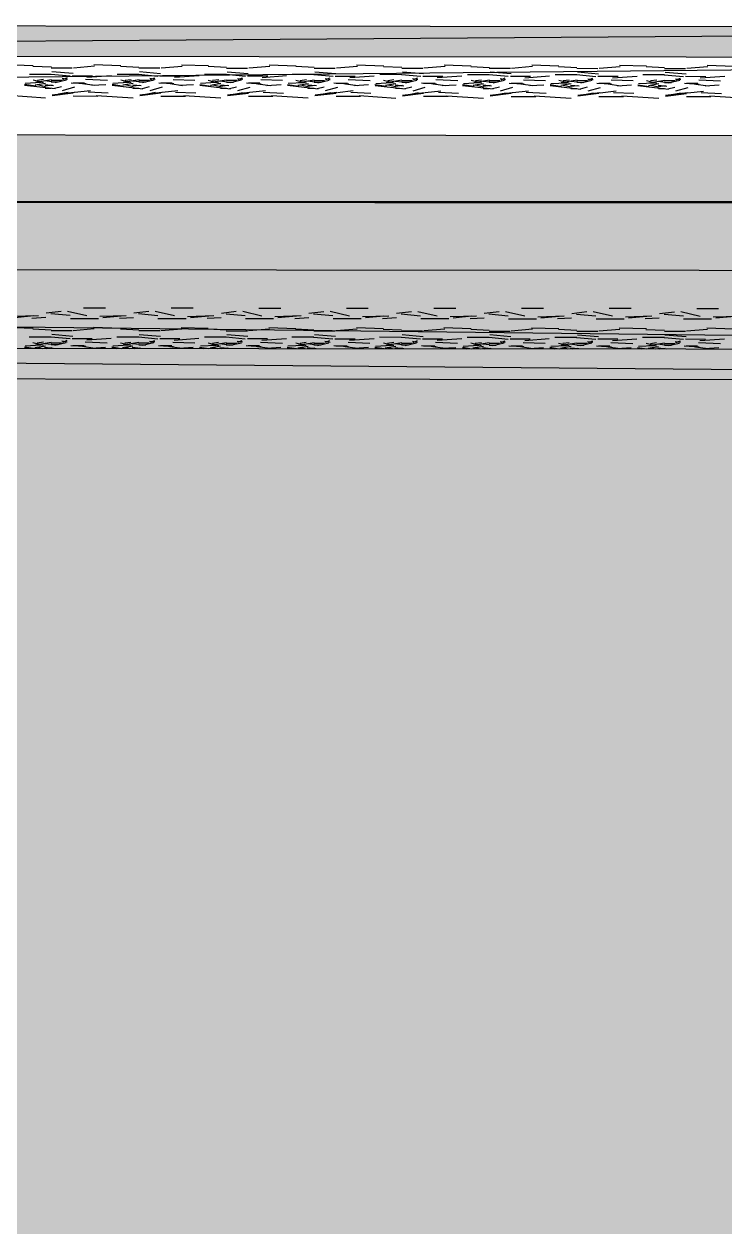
# Model space of a CAD drawing. Extents: x -957 to 3394, y -3 to 3008.
# Drawn here: x 644.29 to 652.28, y 2172.7 to 2186.42 of the extents above; entities that cross this region are included whole.
import ezdxf

# ---------------------------------------------------------------- set-up
doc = ezdxf.new("R2010")
doc.units = 0
doc.header["$MEASUREMENT"] = 0
for name, color, linetype in [('HATCHES', 7, 'CONTINUOUS'), ('PDF_0', 7, 'CONTINUOUS'), ('PDF_GROUND', 7, 'CONTINUOUS')]:
    doc.layers.add(name, color=color, linetype=linetype)

msp = doc.modelspace()

# ---------------------------------------------------------------- hatches: boundary and pattern name
at = {"layer": 'HATCHES'}
h = msp.add_hatch(color=178, dxfattribs=at)
h.dxf.hatch_style = 1
h.paths.add_polyline_path([(423.822, 2184.391), (423.822, 1866.726), (660.591, 1866.726), (660.591, 2184.391)])
h.paths.add_polyline_path([(648.591, 2172.391), (648.591, 1878.726), (435.822, 1878.726), (435.822, 2172.391)], flags=16)

# ---------------------------------------------------------------- linework, layer by layer
at = {"layer": 'PDF_0'}
for points in [[(622.614, 2186.421), (666.447, 2186.383), (622.614, 2186.071)], [(622.61, 2186.071), (666.447, 2186.034), (622.609, 2185.599)], [(644.082, 2185.959), (644.391, 2185.949)], [(644.387, 2185.941), (644.597, 2185.931)], [(644.596, 2185.921), (644.836, 2185.921)], [(644.85, 2185.923), (645.09, 2185.943)], [(645.081, 2185.958), (645.39, 2185.948)], [(645.386, 2185.94), (645.596, 2185.93)], [(645.595, 2185.92), (645.835, 2185.92)], [(645.849, 2185.922), (646.089, 2185.942)], [(646.08, 2185.957), (646.389, 2185.947)], [(646.385, 2185.94), (646.595, 2185.93)], [(646.594, 2185.919), (646.834, 2185.919)], [(646.848, 2185.922), (647.088, 2185.941)], [(647.079, 2185.956), (647.388, 2185.946)], [(647.384, 2185.939), (647.594, 2185.929)], [(647.593, 2185.918), (647.833, 2185.918)], [(647.847, 2185.921), (648.087, 2185.94)], [(648.078, 2185.955), (648.387, 2185.945)], [(648.383, 2185.938), (648.593, 2185.928)], [(648.592, 2185.917), (648.832, 2185.917)], [(648.846, 2185.92), (649.086, 2185.94)], [(649.077, 2185.955), (649.386, 2185.944)], [(649.382, 2185.937), (649.592, 2185.927)], [(649.591, 2185.916), (649.831, 2185.916)], [(649.845, 2185.919), (650.085, 2185.939)], [(650.076, 2185.954), (650.385, 2185.943)], [(650.381, 2185.936), (650.591, 2185.926)], [(650.59, 2185.916), (650.83, 2185.915)], [(650.844, 2185.918), (651.084, 2185.938)], [(651.075, 2185.953), (651.384, 2185.943)], [(651.38, 2185.935), (651.59, 2185.925)], [(651.589, 2185.915), (651.829, 2185.915)], [(651.843, 2185.917), (652.083, 2185.937)], [(652.074, 2185.952), (652.383, 2185.942)], [(644.347, 2185.851), (644.596, 2185.851)], [(644.389, 2185.784), (644.509, 2185.754)], [(644.418, 2185.758), (644.598, 2185.788)], [(644.438, 2185.781), (644.508, 2185.791)], [(644.523, 2185.775), (644.603, 2185.765)], [(644.813, 2185.825), (644.593, 2185.845)], [(644.596, 2185.781), (644.716, 2185.781)], [(644.596, 2185.761), (644.676, 2185.761)], [(644.604, 2185.879), (644.844, 2185.859)], [(644.769, 2185.781), (644.639, 2185.751)], [(644.721, 2185.802), (644.781, 2185.793)], [(644.776, 2185.806), (644.726, 2185.786)], [(644.836, 2185.83), (645.066, 2185.83)], [(644.986, 2185.791), (645.236, 2185.78)], [(645.002, 2185.814), (645.282, 2185.833)], [(645.346, 2185.85), (645.595, 2185.85)], [(645.388, 2185.783), (645.508, 2185.753)], [(645.417, 2185.757), (645.597, 2185.787)], [(645.437, 2185.78), (645.507, 2185.79)], [(645.522, 2185.774), (645.602, 2185.764)], [(645.812, 2185.824), (645.592, 2185.844)], [(645.595, 2185.78), (645.715, 2185.78)], [(645.595, 2185.76), (645.675, 2185.76)], [(645.603, 2185.878), (645.843, 2185.858)], [(645.768, 2185.78), (645.638, 2185.75)], [(645.72, 2185.802), (645.78, 2185.792)], [(645.775, 2185.805), (645.725, 2185.786)], [(645.835, 2185.83), (646.065, 2185.829)], [(645.985, 2185.79), (646.235, 2185.78)], [(646.001, 2185.813), (646.281, 2185.832)], [(646.345, 2185.849), (646.594, 2185.849)], [(646.387, 2185.782), (646.507, 2185.752)], [(646.416, 2185.756), (646.596, 2185.786)], [(646.436, 2185.779), (646.506, 2185.789)], [(646.521, 2185.773), (646.601, 2185.763)], [(646.811, 2185.823), (646.591, 2185.844)], [(646.594, 2185.779), (646.714, 2185.779)], [(646.594, 2185.759), (646.674, 2185.759)], [(646.602, 2185.877), (646.842, 2185.857)], [(646.767, 2185.779), (646.637, 2185.749)], [(646.719, 2185.801), (646.779, 2185.791)], [(646.773, 2185.804), (646.724, 2185.785)], [(646.834, 2185.829), (647.064, 2185.829)], [(646.984, 2185.789), (647.234, 2185.779)], [(647, 2185.812), (647.28, 2185.832)], [(647.344, 2185.848), (647.593, 2185.848)], [(647.386, 2185.782), (647.506, 2185.751)], [(647.415, 2185.755), (647.595, 2185.785)], [(647.435, 2185.778), (647.505, 2185.788)], [(647.52, 2185.772), (647.6, 2185.762)], [(647.81, 2185.822), (647.59, 2185.843)], [(647.593, 2185.778), (647.713, 2185.778)], [(647.593, 2185.758), (647.673, 2185.758)], [(647.601, 2185.876), (647.841, 2185.856)], [(647.766, 2185.778), (647.636, 2185.748)], [(647.718, 2185.8), (647.778, 2185.79)], [(647.772, 2185.804), (647.723, 2185.784)], [(647.833, 2185.828), (648.063, 2185.828)], [(647.983, 2185.788), (648.233, 2185.778)], [(647.999, 2185.811), (648.279, 2185.831)], [(648.343, 2185.848), (648.592, 2185.847)], [(648.385, 2185.781), (648.505, 2185.751)], [(648.414, 2185.755), (648.594, 2185.784)], [(648.434, 2185.777), (648.504, 2185.787)], [(648.519, 2185.771), (648.599, 2185.762)], [(648.809, 2185.822), (648.589, 2185.842)], [(648.592, 2185.777), (648.712, 2185.777)], [(648.6, 2185.875), (648.84, 2185.855)], [(648.765, 2185.777), (648.635, 2185.747)], [(648.717, 2185.799), (648.777, 2185.789)], [(648.771, 2185.803), (648.722, 2185.783)], [(648.832, 2185.827), (649.062, 2185.827)], [(648.982, 2185.787), (649.232, 2185.777)], [(648.998, 2185.81), (649.278, 2185.83)], [(649.342, 2185.847), (649.591, 2185.846)], [(649.384, 2185.78), (649.504, 2185.75)], [(649.413, 2185.754), (649.593, 2185.784)], [(649.433, 2185.776), (649.503, 2185.786)], [(649.518, 2185.771), (649.598, 2185.761)], [(649.808, 2185.821), (649.588, 2185.841)], [(649.591, 2185.777), (649.711, 2185.776)], [(649.599, 2185.875), (649.839, 2185.855)], [(649.764, 2185.776), (649.634, 2185.746)], [(649.716, 2185.798), (649.776, 2185.788)], [(649.77, 2185.802), (649.721, 2185.782)], [(649.831, 2185.826), (650.061, 2185.826)], [(649.981, 2185.786), (650.231, 2185.776)], [(649.997, 2185.809), (650.277, 2185.829)], [(650.341, 2185.846), (650.59, 2185.846)], [(650.383, 2185.779), (650.503, 2185.749)], [(650.412, 2185.753), (650.592, 2185.783)], [(650.432, 2185.776), (650.502, 2185.786)], [(650.517, 2185.77), (650.597, 2185.76)], [(650.807, 2185.82), (650.587, 2185.84)], [(650.59, 2185.776), (650.71, 2185.776)], [(650.598, 2185.874), (650.838, 2185.854)], [(650.763, 2185.776), (650.633, 2185.745)], [(650.715, 2185.797), (650.775, 2185.787)], [(650.769, 2185.801), (650.72, 2185.781)], [(650.83, 2185.825), (651.06, 2185.825)], [(650.98, 2185.786), (651.23, 2185.775)], [(650.996, 2185.809), (651.276, 2185.828)], [(651.34, 2185.845), (651.589, 2185.845)], [(651.382, 2185.778), (651.502, 2185.748)], [(651.411, 2185.752), (651.591, 2185.782)], [(651.431, 2185.775), (651.501, 2185.785)], [(651.516, 2185.769), (651.596, 2185.759)], [(651.806, 2185.819), (651.586, 2185.839)], [(651.589, 2185.775), (651.709, 2185.775)], [(651.597, 2185.873), (651.837, 2185.853)], [(651.762, 2185.775), (651.632, 2185.745)], [(651.714, 2185.796), (651.774, 2185.787)], [(651.768, 2185.8), (651.719, 2185.78)], [(651.829, 2185.825), (652.059, 2185.824)], [(651.979, 2185.785), (652.229, 2185.774)], [(651.995, 2185.808), (652.275, 2185.827)], [(644.291, 2185.735), (644.421, 2185.715)], [(644.292, 2185.724), (644.641, 2185.684)], [(644.3, 2185.748), (644.48, 2185.758)], [(644.412, 2185.727), (644.532, 2185.747)], [(644.44, 2185.731), (644.53, 2185.71)], [(644.522, 2185.73), (644.622, 2185.72)], [(644.526, 2185.716), (644.606, 2185.726)], [(644.526, 2185.691), (644.596, 2185.691)], [(644.606, 2185.606), (644.846, 2185.636)], [(644.607, 2185.615), (644.857, 2185.644)], [(644.712, 2185.704), (644.632, 2185.684)], [(644.677, 2185.623), (644.787, 2185.643)], [(644.725, 2185.664), (644.865, 2185.704)], [(644.823, 2185.752), (644.993, 2185.742)], [(644.846, 2185.751), (644.976, 2185.751)], [(644.862, 2185.643), (645.042, 2185.663)], [(644.954, 2185.742), (645.094, 2185.722)], [(645.015, 2185.646), (645.245, 2185.636)], [(645.058, 2185.722), (645.218, 2185.732)], [(645.29, 2185.734), (645.42, 2185.714)], [(645.291, 2185.723), (645.64, 2185.683)], [(645.299, 2185.747), (645.479, 2185.757)], [(645.411, 2185.726), (645.531, 2185.746)], [(645.439, 2185.73), (645.529, 2185.71)], [(645.521, 2185.729), (645.621, 2185.719)], [(645.525, 2185.715), (645.605, 2185.725)], [(645.525, 2185.69), (645.595, 2185.69)], [(645.605, 2185.605), (645.845, 2185.635)], [(645.606, 2185.614), (645.856, 2185.644)], [(645.711, 2185.703), (645.631, 2185.683)], [(645.676, 2185.622), (645.786, 2185.642)], [(645.724, 2185.663), (645.864, 2185.703)], [(645.822, 2185.751), (645.992, 2185.741)], [(645.845, 2185.75), (645.975, 2185.75)], [(645.861, 2185.643), (646.041, 2185.662)], [(645.953, 2185.741), (646.093, 2185.721)], [(646.014, 2185.645), (646.244, 2185.635)], [(646.057, 2185.722), (646.217, 2185.731)], [(646.289, 2185.733), (646.419, 2185.713)], [(646.29, 2185.723), (646.639, 2185.682)], [(646.298, 2185.746), (646.478, 2185.756)], [(646.41, 2185.725), (646.53, 2185.745)], [(646.438, 2185.729), (646.528, 2185.709)], [(646.52, 2185.729), (646.62, 2185.718)], [(646.524, 2185.714), (646.604, 2185.724)], [(646.524, 2185.689), (646.594, 2185.689)], [(646.604, 2185.605), (646.844, 2185.634)], [(646.605, 2185.613), (646.855, 2185.643)], [(646.71, 2185.702), (646.63, 2185.682)], [(646.675, 2185.621), (646.785, 2185.641)], [(646.723, 2185.662), (646.863, 2185.702)], [(646.821, 2185.75), (646.991, 2185.74)], [(646.844, 2185.749), (646.974, 2185.749)], [(646.86, 2185.642), (647.04, 2185.661)], [(646.952, 2185.74), (647.092, 2185.72)], [(647.013, 2185.645), (647.243, 2185.634)], [(647.056, 2185.721), (647.216, 2185.731)], [(647.288, 2185.732), (647.418, 2185.712)], [(647.289, 2185.722), (647.638, 2185.681)], [(647.297, 2185.745), (647.477, 2185.755)], [(647.409, 2185.724), (647.528, 2185.744)], [(647.437, 2185.728), (647.527, 2185.708)], [(647.519, 2185.728), (647.619, 2185.718)], [(647.523, 2185.714), (647.603, 2185.724)], [(647.523, 2185.688), (647.593, 2185.688)], [(647.603, 2185.604), (647.843, 2185.633)], [(647.604, 2185.612), (647.854, 2185.642)], [(647.709, 2185.702), (647.629, 2185.681)], [(647.674, 2185.62), (647.784, 2185.64)], [(647.722, 2185.661), (647.862, 2185.701)], [(647.82, 2185.75), (647.99, 2185.739)], [(647.843, 2185.748), (647.973, 2185.748)], [(647.859, 2185.641), (648.039, 2185.661)], [(647.951, 2185.74), (648.091, 2185.719)], [(648.012, 2185.644), (648.242, 2185.634)], [(648.055, 2185.72), (648.215, 2185.73)], [(648.287, 2185.731), (648.417, 2185.711)], [(648.288, 2185.721), (648.637, 2185.681)], [(648.296, 2185.744), (648.476, 2185.754)], [(648.408, 2185.723), (648.527, 2185.743)], [(648.436, 2185.727), (648.526, 2185.707)], [(648.518, 2185.727), (648.618, 2185.717)], [(648.522, 2185.713), (648.602, 2185.723)], [(648.522, 2185.688), (648.592, 2185.687)], [(648.592, 2185.757), (648.672, 2185.757)], [(648.602, 2185.603), (648.842, 2185.633)], [(648.603, 2185.611), (648.853, 2185.641)], [(648.708, 2185.701), (648.628, 2185.681)], [(648.673, 2185.619), (648.783, 2185.639)], [(648.721, 2185.66), (648.861, 2185.7)], [(648.819, 2185.749), (648.988, 2185.739)], [(648.842, 2185.747), (648.972, 2185.747)], [(648.858, 2185.64), (649.038, 2185.66)], [(648.95, 2185.739), (649.09, 2185.719)], [(649.011, 2185.643), (649.241, 2185.633)], [(649.054, 2185.719), (649.214, 2185.729)], [(649.286, 2185.731), (649.416, 2185.711)], [(649.287, 2185.72), (649.636, 2185.68)], [(649.295, 2185.743), (649.475, 2185.753)], [(649.407, 2185.723), (649.526, 2185.743)], [(649.435, 2185.726), (649.525, 2185.706)], [(649.517, 2185.726), (649.617, 2185.716)], [(649.521, 2185.712), (649.601, 2185.722)], [(649.521, 2185.687), (649.591, 2185.687)], [(649.591, 2185.756), (649.671, 2185.756)], [(649.601, 2185.602), (649.841, 2185.632)], [(649.602, 2185.61), (649.852, 2185.64)], [(649.707, 2185.7), (649.627, 2185.68)], [(649.672, 2185.618), (649.782, 2185.638)], [(649.72, 2185.659), (649.86, 2185.699)], [(649.818, 2185.748), (649.987, 2185.738)], [(649.841, 2185.746), (649.971, 2185.746)], [(649.857, 2185.639), (650.037, 2185.659)], [(649.949, 2185.738), (650.089, 2185.718)], [(650.01, 2185.642), (650.24, 2185.632)], [(650.053, 2185.718), (650.213, 2185.728)], [(650.285, 2185.73), (650.415, 2185.71)], [(650.286, 2185.719), (650.635, 2185.679)], [(650.294, 2185.743), (650.474, 2185.752)], [(650.406, 2185.722), (650.525, 2185.742)], [(650.434, 2185.725), (650.524, 2185.705)], [(650.516, 2185.725), (650.616, 2185.715)], [(650.52, 2185.711), (650.6, 2185.721)], [(650.52, 2185.686), (650.59, 2185.686)], [(650.59, 2185.756), (650.67, 2185.755)], [(650.6, 2185.601), (650.84, 2185.631)], [(650.601, 2185.61), (650.851, 2185.639)], [(650.706, 2185.699), (650.626, 2185.679)], [(650.671, 2185.618), (650.781, 2185.637)], [(650.719, 2185.659), (650.859, 2185.698)], [(650.817, 2185.747), (650.986, 2185.737)], [(650.84, 2185.746), (650.97, 2185.745)], [(650.856, 2185.638), (651.036, 2185.658)], [(650.948, 2185.737), (651.088, 2185.717)], [(651.009, 2185.641), (651.239, 2185.631)], [(651.052, 2185.717), (651.212, 2185.727)], [(651.284, 2185.729), (651.414, 2185.709)], [(651.285, 2185.718), (651.634, 2185.678)], [(651.293, 2185.742), (651.473, 2185.752)], [(651.405, 2185.721), (651.524, 2185.741)], [(651.433, 2185.725), (651.523, 2185.704)], [(651.515, 2185.724), (651.615, 2185.714)], [(651.519, 2185.71), (651.599, 2185.72)], [(651.519, 2185.685), (651.589, 2185.685)], [(651.589, 2185.755), (651.669, 2185.755)], [(651.599, 2185.6), (651.839, 2185.63)], [(651.6, 2185.609), (651.85, 2185.639)], [(651.705, 2185.698), (651.625, 2185.678)], [(651.67, 2185.617), (651.78, 2185.637)], [(651.718, 2185.658), (651.858, 2185.698)], [(651.816, 2185.746), (651.985, 2185.736)], [(651.839, 2185.745), (651.969, 2185.745)], [(651.855, 2185.637), (652.035, 2185.657)], [(651.947, 2185.736), (652.087, 2185.716)], [(652.008, 2185.64), (652.238, 2185.63)], [(652.051, 2185.716), (652.211, 2185.726)], [(644.111, 2185.608), (644.531, 2185.581)], [(644.846, 2185.601), (645.126, 2185.6)], [(645.109, 2185.607), (645.53, 2185.58)], [(645.845, 2185.6), (646.125, 2185.6)], [(646.108, 2185.606), (646.528, 2185.579)], [(646.844, 2185.599), (647.124, 2185.599)], [(647.107, 2185.605), (647.527, 2185.578)], [(647.843, 2185.598), (648.123, 2185.598)], [(648.106, 2185.604), (648.526, 2185.577)], [(648.842, 2185.597), (649.122, 2185.597)], [(649.105, 2185.603), (649.525, 2185.576)], [(649.841, 2185.596), (650.121, 2185.596)], [(650.104, 2185.603), (650.524, 2185.575)], [(650.84, 2185.596), (651.12, 2185.595)], [(651.103, 2185.602), (651.523, 2185.575)], [(651.839, 2185.595), (652.119, 2185.594)], [(652.102, 2185.601), (652.522, 2185.574)], [(397.222, 2184.599), (661.252, 2184.373)], [(622.607, 2182.74), (666.444, 2182.703), (622.607, 2183.212)], [(644.964, 2183.183), (645.214, 2183.183)], [(645.963, 2183.182), (646.213, 2183.182)], [(646.962, 2183.181), (647.212, 2183.181)], [(647.961, 2183.181), (648.211, 2183.18)], [(648.96, 2183.18), (649.21, 2183.179)], [(649.959, 2183.179), (650.208, 2183.179)], [(650.958, 2183.178), (651.207, 2183.178)], [(651.957, 2183.177), (652.206, 2183.177)], [(644.15, 2183.087), (644.45, 2183.097)], [(644.184, 2183.075), (644.394, 2183.095)], [(644.376, 2183.066), (644.536, 2183.076)], [(644.538, 2183.125), (644.708, 2183.145)], [(644.591, 2183.118), (644.811, 2183.098)], [(644.781, 2183.146), (645.001, 2183.096)], [(644.814, 2183.063), (645.134, 2183.063)], [(645.149, 2183.087), (645.449, 2183.096)], [(645.183, 2183.074), (645.393, 2183.094)], [(645.375, 2183.065), (645.535, 2183.075)], [(645.537, 2183.125), (645.707, 2183.145)], [(645.59, 2183.117), (645.81, 2183.097)], [(645.78, 2183.145), (646, 2183.095)], [(645.813, 2183.062), (646.133, 2183.062)], [(646.148, 2183.086), (646.448, 2183.095)], [(646.182, 2183.073), (646.392, 2183.093)], [(646.374, 2183.064), (646.534, 2183.074)], [(646.536, 2183.124), (646.706, 2183.144)], [(646.589, 2183.116), (646.809, 2183.096)], [(646.779, 2183.144), (646.999, 2183.094)], [(646.812, 2183.062), (647.132, 2183.061)], [(647.147, 2183.085), (647.447, 2183.095)], [(647.181, 2183.072), (647.391, 2183.092)], [(647.373, 2183.063), (647.533, 2183.073)], [(647.535, 2183.123), (647.705, 2183.143)], [(647.588, 2183.115), (647.808, 2183.095)], [(647.778, 2183.144), (647.998, 2183.094)], [(647.811, 2183.061), (648.131, 2183.061)], [(648.146, 2183.084), (648.446, 2183.094)], [(648.18, 2183.072), (648.39, 2183.091)], [(648.372, 2183.062), (648.532, 2183.072)], [(648.534, 2183.122), (648.704, 2183.142)], [(648.587, 2183.115), (648.807, 2183.094)], [(648.777, 2183.143), (648.997, 2183.093)], [(648.81, 2183.06), (649.129, 2183.06)], [(649.145, 2183.083), (649.445, 2183.093)], [(649.179, 2183.071), (649.389, 2183.091)], [(649.371, 2183.061), (649.531, 2183.071)], [(649.533, 2183.121), (649.703, 2183.141)], [(649.586, 2183.114), (649.806, 2183.093)], [(649.776, 2183.142), (649.996, 2183.092)], [(649.809, 2183.059), (650.128, 2183.059)], [(650.144, 2183.082), (650.444, 2183.092)], [(650.178, 2183.07), (650.388, 2183.09)], [(650.37, 2183.061), (650.53, 2183.07)], [(650.532, 2183.12), (650.702, 2183.14)], [(650.585, 2183.113), (650.805, 2183.093)], [(650.775, 2183.141), (650.995, 2183.091)], [(650.808, 2183.058), (651.127, 2183.058)], [(651.143, 2183.081), (651.443, 2183.091)], [(651.177, 2183.069), (651.387, 2183.089)], [(651.369, 2183.06), (651.529, 2183.07)], [(651.531, 2183.119), (651.701, 2183.139)], [(651.584, 2183.112), (651.804, 2183.092)], [(651.774, 2183.14), (651.994, 2183.09)], [(651.807, 2183.057), (652.126, 2183.057)], [(652.142, 2183.081), (652.442, 2183.09)], [(652.176, 2183.068), (652.386, 2183.088)], [(644.079, 2182.962), (644.389, 2182.952)], [(644.385, 2182.944), (644.594, 2182.934)], [(644.594, 2182.924), (644.834, 2182.924)], [(644.601, 2182.882), (644.841, 2182.862)], [(644.847, 2182.926), (645.087, 2182.946)], [(645.078, 2182.961), (645.388, 2182.951)], [(645.384, 2182.943), (645.593, 2182.933)], [(645.593, 2182.923), (645.833, 2182.923)], [(645.6, 2182.881), (645.84, 2182.861)], [(645.846, 2182.926), (646.086, 2182.945)], [(646.077, 2182.96), (646.387, 2182.95)], [(646.383, 2182.943), (646.592, 2182.933)], [(646.592, 2182.922), (646.832, 2182.922)], [(646.599, 2182.88), (646.839, 2182.86)], [(646.845, 2182.925), (647.085, 2182.944)], [(647.076, 2182.959), (647.386, 2182.949)], [(647.382, 2182.942), (647.591, 2182.932)], [(647.591, 2182.921), (647.831, 2182.921)], [(647.598, 2182.879), (647.838, 2182.859)], [(647.844, 2182.924), (648.084, 2182.943)], [(648.075, 2182.959), (648.385, 2182.948)], [(648.381, 2182.941), (648.59, 2182.931)], [(648.59, 2182.92), (648.83, 2182.92)], [(648.597, 2182.878), (648.837, 2182.858)], [(648.843, 2182.923), (649.083, 2182.943)], [(649.074, 2182.958), (649.384, 2182.947)], [(649.38, 2182.94), (649.589, 2182.93)], [(649.589, 2182.919), (649.829, 2182.919)], [(649.596, 2182.878), (649.836, 2182.858)], [(649.842, 2182.922), (650.082, 2182.942)], [(650.073, 2182.957), (650.383, 2182.946)], [(650.379, 2182.939), (650.588, 2182.929)], [(650.588, 2182.919), (650.828, 2182.918)], [(650.595, 2182.877), (650.835, 2182.857)], [(650.841, 2182.921), (651.081, 2182.941)], [(651.072, 2182.956), (651.382, 2182.946)], [(651.377, 2182.938), (651.587, 2182.928)], [(651.587, 2182.918), (651.827, 2182.918)], [(651.84, 2182.92), (652.08, 2182.94)], [(652.071, 2182.955), (652.381, 2182.945)], [(622.611, 2182.391), (666.443, 2182.353), (622.611, 2182.74)], [(644.298, 2182.751), (644.478, 2182.761)], [(644.344, 2182.854), (644.594, 2182.854)], [(644.387, 2182.787), (644.507, 2182.757)], [(644.409, 2182.73), (644.529, 2182.75)], [(644.416, 2182.761), (644.596, 2182.791)], [(644.436, 2182.784), (644.506, 2182.794)], [(644.52, 2182.778), (644.6, 2182.768)], [(644.811, 2182.828), (644.591, 2182.848)], [(644.594, 2182.784), (644.714, 2182.784)], [(644.594, 2182.764), (644.674, 2182.764)], [(644.766, 2182.784), (644.636, 2182.754)], [(644.718, 2182.806), (644.778, 2182.796)], [(644.773, 2182.809), (644.723, 2182.789)], [(644.82, 2182.755), (644.99, 2182.745)], [(644.834, 2182.834), (645.063, 2182.833)], [(644.843, 2182.754), (644.973, 2182.754)], [(644.951, 2182.745), (645.091, 2182.725)], [(644.983, 2182.794), (645.233, 2182.783)], [(645, 2182.817), (645.28, 2182.836)], [(645.297, 2182.75), (645.477, 2182.76)], [(645.343, 2182.853), (645.593, 2182.853)], [(645.386, 2182.786), (645.506, 2182.756)], [(645.408, 2182.729), (645.528, 2182.749)], [(645.415, 2182.76), (645.595, 2182.79)], [(645.435, 2182.783), (645.505, 2182.793)], [(645.519, 2182.777), (645.599, 2182.767)], [(645.81, 2182.827), (645.59, 2182.847)], [(645.593, 2182.783), (645.713, 2182.783)], [(645.593, 2182.763), (645.673, 2182.763)], [(645.765, 2182.783), (645.635, 2182.753)], [(645.717, 2182.805), (645.777, 2182.795)], [(645.772, 2182.808), (645.722, 2182.789)], [(645.819, 2182.754), (645.989, 2182.744)], [(645.833, 2182.833), (646.062, 2182.832)], [(645.842, 2182.753), (645.972, 2182.753)], [(645.95, 2182.744), (646.09, 2182.724)], [(645.982, 2182.793), (646.232, 2182.783)], [(645.999, 2182.816), (646.279, 2182.836)], [(646.296, 2182.749), (646.476, 2182.759)], [(646.342, 2182.852), (646.592, 2182.852)], [(646.385, 2182.785), (646.505, 2182.755)], [(646.407, 2182.728), (646.527, 2182.748)], [(646.414, 2182.759), (646.594, 2182.789)], [(646.434, 2182.782), (646.504, 2182.792)], [(646.518, 2182.776), (646.598, 2182.766)], [(646.809, 2182.826), (646.589, 2182.847)], [(646.592, 2182.782), (646.712, 2182.782)], [(646.592, 2182.762), (646.672, 2182.762)], [(646.764, 2182.782), (646.634, 2182.752)], [(646.716, 2182.804), (646.776, 2182.794)], [(646.771, 2182.808), (646.721, 2182.788)], [(646.818, 2182.753), (646.988, 2182.743)], [(646.832, 2182.832), (647.061, 2182.832)], [(646.841, 2182.752), (646.971, 2182.752)], [(646.949, 2182.743), (647.089, 2182.723)], [(646.981, 2182.792), (647.231, 2182.782)], [(646.998, 2182.815), (647.278, 2182.835)], [(647.295, 2182.748), (647.475, 2182.758)], [(647.341, 2182.851), (647.591, 2182.851)], [(647.384, 2182.785), (647.503, 2182.754)], [(647.406, 2182.727), (647.526, 2182.747)], [(647.413, 2182.758), (647.593, 2182.788)], [(647.433, 2182.781), (647.503, 2182.791)], [(647.517, 2182.775), (647.597, 2182.765)], [(647.808, 2182.825), (647.588, 2182.846)], [(647.591, 2182.781), (647.711, 2182.781)], [(647.591, 2182.761), (647.671, 2182.761)], [(647.763, 2182.781), (647.633, 2182.751)], [(647.715, 2182.803), (647.775, 2182.793)], [(647.77, 2182.807), (647.72, 2182.787)], [(647.817, 2182.753), (647.987, 2182.742)], [(647.831, 2182.831), (648.06, 2182.831)], [(647.84, 2182.751), (647.97, 2182.751)], [(647.948, 2182.743), (648.088, 2182.722)], [(647.98, 2182.791), (648.23, 2182.781)], [(647.997, 2182.814), (648.277, 2182.834)], [(648.294, 2182.747), (648.474, 2182.757)], [(648.34, 2182.851), (648.59, 2182.85)], [(648.383, 2182.784), (648.502, 2182.754)], [(648.405, 2182.727), (648.525, 2182.746)], [(648.412, 2182.758), (648.592, 2182.787)], [(648.432, 2182.78), (648.502, 2182.79)], [(648.516, 2182.775), (648.596, 2182.764)], [(648.807, 2182.825), (648.587, 2182.845)], [(648.59, 2182.78), (648.71, 2182.78)], [(648.59, 2182.76), (648.67, 2182.76)], [(648.762, 2182.78), (648.632, 2182.75)], [(648.714, 2182.802), (648.774, 2182.792)], [(648.769, 2182.806), (648.719, 2182.786)], [(648.816, 2182.752), (648.986, 2182.742)], [(648.83, 2182.83), (649.059, 2182.83)], [(648.839, 2182.75), (648.969, 2182.75)], [(648.947, 2182.742), (649.087, 2182.722)], [(648.979, 2182.79), (649.229, 2182.78)], [(648.996, 2182.813), (649.276, 2182.833)], [(649.293, 2182.747), (649.473, 2182.756)], [(649.339, 2182.85), (649.589, 2182.849)], [(649.382, 2182.783), (649.501, 2182.753)], [(649.404, 2182.726), (649.524, 2182.746)], [(649.411, 2182.757), (649.591, 2182.787)], [(649.431, 2182.779), (649.501, 2182.789)], [(649.515, 2182.774), (649.595, 2182.764)], [(649.806, 2182.824), (649.586, 2182.844)], [(649.589, 2182.78), (649.709, 2182.779)], [(649.589, 2182.759), (649.669, 2182.759)], [(649.761, 2182.779), (649.631, 2182.749)], [(649.713, 2182.801), (649.773, 2182.791)], [(649.768, 2182.805), (649.718, 2182.785)], [(649.815, 2182.751), (649.985, 2182.741)], [(649.829, 2182.829), (650.058, 2182.829)], [(649.839, 2182.749), (649.968, 2182.749)], [(649.946, 2182.741), (650.086, 2182.721)], [(649.978, 2182.789), (650.228, 2182.779)], [(649.995, 2182.812), (650.275, 2182.832)], [(650.292, 2182.746), (650.472, 2182.755)], [(650.338, 2182.849), (650.588, 2182.849)], [(650.381, 2182.782), (650.5, 2182.752)], [(650.403, 2182.725), (650.523, 2182.745)], [(650.41, 2182.756), (650.59, 2182.786)], [(650.43, 2182.779), (650.5, 2182.789)], [(650.514, 2182.773), (650.594, 2182.763)], [(650.805, 2182.823), (650.585, 2182.843)], [(650.588, 2182.779), (650.708, 2182.779)], [(650.588, 2182.759), (650.668, 2182.759)], [(650.76, 2182.779), (650.63, 2182.749)], [(650.712, 2182.8), (650.772, 2182.79)], [(650.767, 2182.804), (650.717, 2182.784)], [(650.814, 2182.75), (650.984, 2182.74)], [(650.828, 2182.828), (651.057, 2182.828)], [(650.838, 2182.749), (650.967, 2182.748)], [(650.945, 2182.74), (651.085, 2182.72)], [(650.977, 2182.789), (651.227, 2182.778)], [(650.994, 2182.812), (651.274, 2182.831)], [(651.291, 2182.745), (651.471, 2182.755)], [(651.337, 2182.848), (651.587, 2182.848)], [(651.38, 2182.781), (651.499, 2182.751)], [(651.402, 2182.724), (651.522, 2182.744)], [(651.409, 2182.755), (651.589, 2182.785)], [(651.429, 2182.778), (651.499, 2182.788)], [(651.513, 2182.772), (651.593, 2182.762)], [(651.804, 2182.822), (651.584, 2182.842)], [(651.587, 2182.778), (651.707, 2182.778)], [(651.587, 2182.758), (651.667, 2182.758)], [(651.594, 2182.876), (651.834, 2182.856)], [(651.759, 2182.778), (651.629, 2182.748)], [(651.711, 2182.8), (651.771, 2182.79)], [(651.766, 2182.803), (651.716, 2182.783)], [(651.813, 2182.749), (651.983, 2182.739)], [(651.827, 2182.828), (652.056, 2182.827)], [(651.837, 2182.748), (651.966, 2182.748)], [(651.944, 2182.739), (652.084, 2182.719)], [(651.976, 2182.788), (652.226, 2182.777)], [(651.993, 2182.811), (652.273, 2182.83)], [(644.289, 2182.738), (644.395, 2182.722)], [(644.289, 2182.727), (644.339, 2182.722)], [(644.438, 2182.734), (644.493, 2182.721)], [(644.519, 2182.733), (644.619, 2182.723)], [(644.541, 2182.721), (644.604, 2182.729)], [(645.055, 2182.725), (645.215, 2182.735)], [(645.288, 2182.737), (645.394, 2182.721)], [(645.288, 2182.726), (645.338, 2182.721)], [(645.437, 2182.733), (645.492, 2182.721)], [(645.518, 2182.733), (645.618, 2182.722)], [(645.54, 2182.721), (645.603, 2182.728)], [(646.054, 2182.725), (646.214, 2182.734)], [(646.287, 2182.736), (646.393, 2182.72)], [(646.287, 2182.726), (646.337, 2182.72)], [(646.436, 2182.732), (646.491, 2182.72)], [(646.517, 2182.732), (646.617, 2182.722)], [(646.539, 2182.72), (646.602, 2182.727)], [(647.053, 2182.724), (647.213, 2182.734)], [(647.286, 2182.735), (647.392, 2182.719)], [(647.286, 2182.725), (647.336, 2182.719)], [(647.435, 2182.731), (647.49, 2182.719)], [(647.516, 2182.731), (647.616, 2182.721)], [(647.538, 2182.719), (647.601, 2182.727)], [(648.052, 2182.723), (648.212, 2182.733)], [(648.285, 2182.734), (648.391, 2182.718)], [(648.285, 2182.724), (648.335, 2182.718)], [(648.434, 2182.73), (648.489, 2182.718)], [(648.515, 2182.73), (648.615, 2182.72)], [(648.537, 2182.718), (648.6, 2182.726)], [(649.051, 2182.722), (649.211, 2182.732)], [(649.284, 2182.734), (649.39, 2182.717)], [(649.284, 2182.723), (649.334, 2182.717)], [(649.433, 2182.729), (649.488, 2182.717)], [(649.514, 2182.729), (649.614, 2182.719)], [(649.536, 2182.717), (649.599, 2182.725)], [(650.05, 2182.721), (650.21, 2182.731)], [(650.283, 2182.733), (650.389, 2182.716)], [(650.283, 2182.722), (650.333, 2182.716)], [(650.432, 2182.729), (650.487, 2182.716)], [(650.513, 2182.728), (650.613, 2182.718)], [(650.535, 2182.716), (650.597, 2182.724)], [(651.049, 2182.72), (651.209, 2182.73)], [(651.282, 2182.732), (651.388, 2182.716)], [(651.282, 2182.721), (651.332, 2182.716)], [(651.431, 2182.728), (651.486, 2182.715)], [(651.512, 2182.727), (651.612, 2182.717)], [(651.534, 2182.715), (651.596, 2182.723)], [(652.048, 2182.719), (652.208, 2182.729)]]:
    msp.add_lwpolyline(points, dxfattribs=at)
msp.add_lwpolyline([(666.446, 2185.139), (666.444, 2183.597), (623.06, 2183.634), (623.061, 2185.176)], close=True, dxfattribs=at)
for points in [[(622.614, 2186.071), (666.447, 2186.034), (622.614, 2186.421), (666.447, 2186.383)], [(666.446, 2185.139), (666.444, 2183.597), (623.061, 2185.176), (623.06, 2183.634)], [(622.611, 2182.391), (622.611, 2182.74), (666.443, 2182.353), (666.444, 2182.703)]]:
    msp.add_solid(points, dxfattribs=at)
at = {"layer": 'PDF_GROUND', "color": 178}
msp.add_lwpolyline([(660.591, 2184.391), (423.822, 2184.391), (423.822, 1866.726), (660.591, 1866.726)], close=True, dxfattribs=at)

doc.saveas('drawing.dxf')
